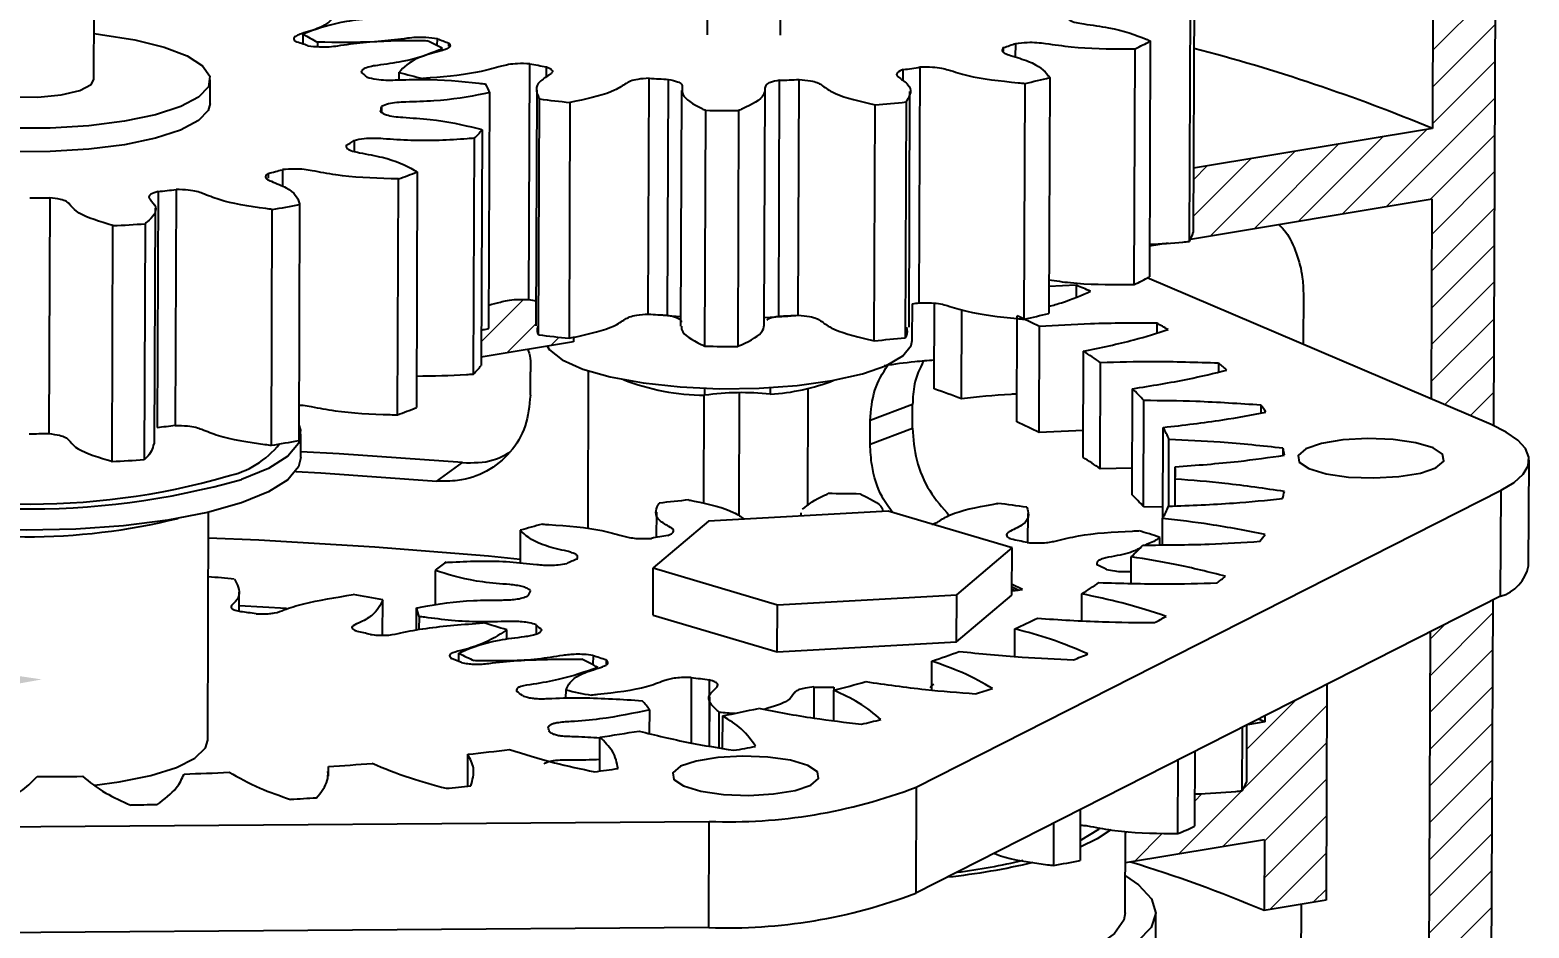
# Model space of a CAD drawing. Header units: millimetres. Extents: x -35 to 1189, y 0 to 841.
# Drawn here: x 549.4 to 733, y 442.5 to 552.6 of the extents above; entities that cross this region are included whole.
import ezdxf
from ezdxf import colors
from ezdxf.entities.mleader import LeaderData, LeaderLine
from ezdxf.math import Vec2, Vec3

# ---------------------------------------------------------------- set-up
doc = ezdxf.new("R2010")
doc.units = ezdxf.units.MM

# ---------------------------------------------------------------- blocks, each defined once
blk = doc.blocks.new('SW_HATCH_0')
at = {"color": 0, "linetype": 'Continuous', "lineweight": 18}
for p, q in [((138.77, 242.04), (146.4, 249.67)), ((138.75, 237.54), (146.38, 245.16)), ((138.74, 233.03), (146.36, 240.66)), ((133.05, 222.85), (146.35, 236.15)), ((122.28, 221.06), (132.67, 231.45)), ((127.66, 221.95), (138.05, 232.35)), ((138.43, 223.74), (146.33, 231.64)), ((111.51, 219.27), (121.9, 229.66)), ((116.89, 220.16), (127.28, 230.56)), ((109.42, 221.67), (116.51, 228.77)), ((109.44, 226.18), (111.13, 227.87)), ((138.68, 219.51), (146.31, 227.13)), ((138.67, 215), (146.29, 222.63)), ((138.65, 210.49), (146.28, 218.12)), ((138.63, 205.98), (146.26, 213.61)), ((22.21, 206.31), (27.4, 211.49)), ((25.35, 204.95), (28.91, 208.51)), ((138.61, 201.48), (146.24, 209.1)), ((30.73, 205.85), (31.76, 206.88)), ((140.22, 198.59), (146.23, 204.6)), ((143.37, 197.25), (146.21, 200.09)), ((138.48, 165.42), (146.1, 173.04)), ((138.49, 169.92), (140.19, 171.62)), ((138.46, 160.91), (146.09, 168.54)), ((138.44, 156.4), (146.07, 164.03)), ((115.48, 151.41), (125.8, 161.72)), ((115.95, 156.36), (121.94, 162.35)), ((138.42, 151.89), (146.05, 159.52)), ((112.99, 144.42), (125.78, 157.21)), ((138.41, 147.39), (146.04, 155.02)), ((118.13, 145.07), (125.76, 152.7)), ((107.6, 143.52), (115.37, 151.29)), ((109.6, 150.01), (110.48, 150.89)), ((138.39, 142.88), (146.02, 150.51)), ((118.12, 140.57), (125.74, 148.2)), ((101.13, 146.03), (101.39, 146.29)), ((102.22, 142.63), (105.67, 146.08)), ((138.37, 138.37), (146, 146)), ((118.75, 136.71), (125.73, 143.69)), ((138.35, 133.86), (145.98, 141.49)), ((124.13, 137.61), (125.71, 139.18)), ((138.34, 129.36), (145.97, 136.99))]:
    blk.add_line(p, q, dxfattribs=at)

msp = doc.modelspace()

# ---------------------------------------------------------------- linework, layer by layer
at = {"color": 7, "linetype": 'Continuous', "lineweight": 25}
for p, q in [((729.27, 670.35), (728.63, 504.06)), ((721.61, 654.64), (721.17, 540.48)), ((632.36, 563.51), (632.32, 551.95)), ((641.32, 551.91), (641.36, 563.47)), ((691.96, 556.62), (691.85, 527.72)), ((557.2, 546.49), (557.24, 555.16)), ((691.41, 526.64), (691.52, 555.55)), ((582.83, 550.82), (582.84, 552.05)), ((584.57, 551.07), (584.57, 550.51)), ((599.26, 550.63), (599.27, 551.47)), ((600.69, 550.58), (600.69, 550.94)), ((686.6, 551.21), (686.49, 522.31)), ((668.62, 549.91), (668.62, 550.39)), ((670.11, 549.22), (670.12, 550.9)), ((684.63, 521.35), (684.75, 550.26)), ((594.57, 546.43), (594.57, 547.36)), ((610.48, 519.51), (610.59, 548.41)), ((612.62, 546.79), (612.62, 548.05)), ((656.34, 546.32), (656.34, 547.7)), ((658.31, 519.12), (658.42, 548.02)), ((571.44, 543.54), (571.45, 546.43)), ((625.11, 517.73), (625.22, 546.63)), ((627.48, 517.59), (627.59, 546.49)), ((639.3, 516.61), (639.41, 545.52)), ((641.08, 517.48), (641.19, 546.38)), ((643.47, 517.58), (643.58, 546.48)), ((671.15, 517.1), (671.27, 546.01)), ((674.29, 546.71), (674.18, 517.81)), ((605.58, 515.97), (605.69, 544.87)), ((611.46, 545.19), (611.35, 516.29)), ((611.67, 515.19), (611.78, 544.09)), ((615.51, 543.67), (615.4, 514.77)), ((629.17, 545.13), (629.06, 516.23)), ((656.68, 543.73), (656.57, 514.83)), ((657.05, 516.12), (657.16, 545.02)), ((592.43, 543.16), (592.42, 542.45)), ((632.03, 513.8), (632.14, 542.7)), ((636.17, 542.67), (636.06, 513.77)), ((652.79, 514.47), (652.9, 543.37)), ((604.76, 540.33), (604.64, 511.43)), ((721.17, 540.48), (691.88, 535.61)), ((589.06, 538.98), (589.06, 537.67)), ((603.69, 510.38), (603.8, 539.28)), ((578.56, 534.98), (578.55, 534.39)), ((580.28, 535.43), (580.28, 533.42)), ((596.81, 535.16), (596.7, 506.26)), ((565.05, 532.74), (564.94, 503.84)), ((567.27, 532.99), (567.16, 504.09)), ((594.39, 505.38), (594.5, 534.29)), ((551.78, 531.98), (551.67, 503.08)), ((564.62, 501.82), (564.73, 530.72)), ((582.39, 531.14), (582.28, 502.24)), ((721.14, 531.81), (691.54, 526.89)), ((721.05, 507.3), (721.14, 531.81)), ((578.94, 501.65), (579.05, 530.55)), ((559.42, 499.68), (559.53, 528.58)), ((563.46, 528.8), (563.35, 499.9)), ((688.78, 526.43), (686.51, 526.05)), ((728.35, 504.18), (686.23, 522.16)), ((677.53, 521.26), (674.19, 521.11)), ((677.53, 521.26), (677.53, 519.84)), ((705.36, 520.3), (705.33, 514.01)), ((657.45, 514.51), (657.47, 518.98)), ((660.13, 508.56), (660.17, 519.06)), ((663.46, 507.35), (663.5, 518.26)), ((670.25, 504.52), (670.3, 517.52)), ((672.98, 503.2), (673.03, 516.21)), ((687.39, 516.62), (687.39, 515.42)), ((615.95, 514.33), (604.65, 512.45)), ((615.96, 514.89), (615.95, 514.33)), ((678.37, 500.17), (678.42, 513.17)), ((610.66, 507.78), (610.68, 510.67)), ((617.76, 510.77), (617.69, 491.39)), ((680.46, 498.77), (680.51, 511.77)), ((694.98, 511.7), (694.97, 510.64)), ((640.05, 508.7), (640.04, 507.91)), ((631.9, 507.78), (631.85, 494.49)), ((632.02, 507.77), (632.02, 508.63)), ((636.23, 493), (636.29, 508.1)), ((644.67, 508.61), (644.61, 494.21)), ((684.37, 495.58), (684.42, 508.58)), ((685.78, 494.12), (685.83, 507.13)), ((657.48, 506.63), (652.29, 504.67)), ((657.47, 503.74), (657.48, 506.63)), ((700.16, 506.56), (700.16, 505.6)), ((652.28, 501.78), (652.29, 504.67)), ((652.28, 501.78), (657.47, 503.74)), ((678.39, 503.48), (672.98, 503.2)), ((688.15, 492.76), (688.19, 503.84)), ((582.53, 500.15), (582.54, 503.04)), ((688.86, 494.18), (688.89, 502.35)), ((599.22, 497.27), (602.33, 499.52)), ((702.86, 501.29), (702.86, 500.4)), ((732.95, 486.85), (733, 499.86)), ((684.38, 498.83), (680.46, 498.77)), ((689.66, 497.57), (689.67, 499.01)), ((657.92, 459.75), (729.57, 496.15)), ((689.65, 494.22), (689.66, 497.51)), ((729.52, 483.14), (729.57, 496.15)), ((688.15, 494.08), (685.78, 494.12)), ((571.14, 465.51), (571.25, 493.45)), ((632.5, 492.34), (625.71, 486.61)), ((626.1, 493.47), (626.09, 490.35)), ((654.49, 493.56), (632.5, 492.34)), ((643.81, 493.38), (643.81, 492.97)), ((669.69, 489.06), (654.49, 493.56)), ((671.61, 489.72), (671.63, 493.29)), ((688.1, 489.46), (688.11, 492.69)), ((609.43, 491.23), (609.41, 487.24)), ((687.76, 489.45), (687.76, 490.36)), ((662.9, 483.32), (669.69, 489.06)), ((669.66, 483.28), (669.69, 489.06)), ((684.26, 484.74), (684.28, 487.98)), ((599.01, 486.31), (599, 482.04)), ((625.69, 480.83), (625.71, 486.61)), ((625.71, 486.61), (640.92, 482.1)), ((574.98, 481.31), (574.98, 483.63)), ((640.92, 482.1), (662.9, 483.32)), ((729.52, 483.14), (657.87, 446.75)), ((662.88, 477.54), (662.9, 483.32)), ((662.88, 477.54), (669.66, 483.28)), ((670.93, 483.97), (669.67, 484.6)), ((670.4, 483.89), (669.67, 484.26)), ((669.67, 484.02), (670.03, 483.84)), ((669.67, 483.79), (670.93, 483.97)), ((669.67, 483.79), (670.4, 483.89)), ((678.2, 480.15), (678.21, 483.44)), ((580.8, 481.63), (574.98, 481.96)), ((592.56, 478.36), (592.58, 482.71)), ((596.71, 479), (596.72, 481.71)), ((640.89, 476.32), (640.92, 482.1)), ((728.55, 482.65), (727.83, 293.18)), ((597.02, 480.66), (597.01, 479.05)), ((611.38, 479.66), (611.37, 478.51)), ((625.69, 480.83), (640.89, 476.32)), ((607.76, 477.91), (607.76, 479.02)), ((640.89, 476.32), (662.88, 477.54)), ((670.01, 475.76), (670.03, 479.15)), ((720.17, 277.47), (720.94, 478.78)), ((601.91, 475.15), (601.91, 476.18)), ((618.34, 475.89), (618.33, 474.74)), ((619.93, 475.39), (619.93, 474.85)), ((659.84, 471.65), (659.85, 475.19)), ((630.37, 473.19), (630.34, 465.17)), ((632.58, 472.9), (632.55, 464.79)), ((645.4, 472.03), (645.39, 468.21)), ((647.85, 472), (647.85, 471.62)), ((708.25, 472.33), (708.15, 445.89)), ((615.02, 470.66), (615.03, 471.67)), ((632.59, 470.77), (632.56, 464.79)), ((647.83, 467.9), (647.85, 471.62)), ((625.27, 466.32), (625.28, 469.21)), ((633.77, 464.58), (633.78, 468.95)), ((634.21, 464.51), (634.22, 468.49)), ((700.63, 468.47), (700.63, 467.74)), ((697.85, 459.31), (697.88, 467.07)), ((698.4, 467.33), (698.37, 460.35)), ((700.63, 467.74), (698.52, 467.39)), ((700.63, 467.74), (699.86, 468.07)), ((619.17, 461.72), (619.19, 465.86)), ((602.99, 459.86), (603, 463.77)), ((689.98, 454.06), (690.01, 463.07)), ((692.06, 464.12), (692.03, 454.95)), ((585.92, 461.1), (585.92, 462.26)), ((657.92, 459.75), (657.87, 446.75)), ((492.14, 454.5), (632.57, 455.54)), ((632.52, 442.53), (632.57, 455.54)), ((678.03, 456.99), (678, 450.74)), ((674.77, 450.15), (674.79, 455.34)), ((683.53, 444.34), (683.57, 454.36)), ((700.58, 453.29), (683.56, 450.46)), ((700.58, 453.29), (700.54, 444.62)), ((708.15, 445.89), (700.54, 444.62)), ((705.07, 445.37), (704.51, 300.65)), ((687.27, 440.16), (687.28, 444.33)), ((632.52, 442.53), (492.09, 441.5))]:
    msp.add_line(p, q, dxfattribs=at)
at = {"color": 7, "linetype": 'Continuous', "lineweight": 25, "flags": 128}
for points in [[(557.22, 552.1), (557.99, 552.01), (562.2, 551.35), (565.8, 550.46), (568.62, 549.38), (570.51, 548.17), (571.39, 546.89), (571.23, 545.59), (570.02, 544.33), (567.83, 543.17), (564.75, 542.17), (560.94, 541.37), (556.57, 540.82), (551.84, 540.53), (546.97, 540.52)], [(546.82, 544.39), (547.29, 544.36), (550.32, 544.33), (553.17, 544.6), (555.45, 545.13), (556.85, 545.85), (557.2, 546.49)], [(571.44, 543.54), (571.21, 542.7), (570.01, 541.44), (567.82, 540.28), (564.74, 539.28), (560.93, 538.48), (556.56, 537.93), (551.83, 537.64), (546.96, 537.63)], [(626.52, 517.64), (626.92, 517.6), (629.06, 517.42)], [(639.3, 517.3), (642.22, 517.47), (643.41, 517.58)], [(612.7, 513.79), (613, 513.36), (614.57, 512.12), (617.09, 510.99), (620.45, 510.04), (624.49, 509.29), (629.02, 508.8), (633.82, 508.58), (638.68, 508.64), (643.36, 508.97), (647.65, 509.57), (651.35, 510.41), (654.28, 511.44), (656.3, 512.62), (657.33, 513.89), (657.45, 514.51)], [(582.29, 504.14), (582.49, 503.5), (582.25, 501.88), (580.94, 500.3), (578.59, 498.82), (575.28, 497.47)], [(729.57, 496.15), (731.16, 497.1), (732.27, 498.11), (732.88, 499.14), (732.97, 500.19), (732.56, 501.24), (731.64, 502.27), (730.22, 503.25), (728.35, 504.18)], [(705.66, 501.2), (704.71, 500.4), (704.84, 499.57), (706.03, 498.79), (708.13, 498.16), (710.9, 497.76), (714, 497.64), (717.05, 497.81), (719.69, 498.25), (721.6, 498.9), (722.55, 499.7), (722.42, 500.54), (721.24, 501.32), (719.13, 501.94), (716.36, 502.34), (713.26, 502.46), (710.21, 502.3), (707.57, 501.86), (705.66, 501.2)], [(582.53, 500.15), (582.24, 498.99), (580.93, 497.41), (578.58, 495.93), (575.27, 494.58)], [(602.33, 499.52), (587.25, 500.6), (582.53, 500.86)], [(575.27, 494.58), (571.11, 493.42), (566.24, 492.47), (560.8, 491.78), (554.98, 491.36), (548.95, 491.23), (542.92, 491.39), (537.08, 491.83), (531.62, 492.55), (526.7, 493.51), (522.5, 494.69), (519.14, 496.05), (516.73, 497.55), (516.45, 497.79)], [(581.91, 498.44), (584.99, 498.27), (599.22, 497.27)], [(609.41, 487.66), (605.54, 488.04), (591.6, 489.17), (577.38, 490), (571.24, 490.26)], [(557.31, 460), (560.29, 460.39), (564.16, 461.17), (567.3, 462.16), (569.56, 463.3), (570.86, 464.55), (571.14, 465.51)], [(629.07, 462.3), (628.12, 461.5), (628.25, 460.67), (629.43, 459.89), (631.54, 459.26), (634.31, 458.86), (637.41, 458.74), (640.46, 458.91), (643.1, 459.34), (645.01, 460), (645.96, 460.8), (645.83, 461.63), (644.64, 462.41), (642.54, 463.04), (639.77, 463.44), (636.67, 463.56), (633.62, 463.39), (630.98, 462.95), (629.07, 462.3)], [(550.23, 461.05), (550.93, 461.05), (551.62, 461.05), (552.32, 461.06), (553.02, 461.06), (553.72, 461.06), (554.42, 461.07), (555.12, 461.07), (555.81, 461.08)], [(568.24, 461.35), (568.93, 461.37), (569.62, 461.4), (570.31, 461.42), (571, 461.45), (571.69, 461.48), (572.38, 461.51), (573.07, 461.54), (573.75, 461.57)], [(564.92, 457.59), (564.52, 457.58), (564.12, 457.57), (563.72, 457.56), (563.32, 457.55), (562.92, 457.54), (562.52, 457.53), (562.11, 457.52), (561.71, 457.52)], [(584.43, 458.41), (584.04, 458.39), (583.65, 458.36), (583.26, 458.34), (582.87, 458.32), (582.47, 458.29), (582.08, 458.27), (581.69, 458.25), (581.29, 458.23)], [(678.01, 453.19), (680.29, 454.59), (680.5, 454.77)], [(681.79, 454.52), (680.09, 453.4), (678.01, 452.39)], [(683.55, 448.86), (685.17, 447.77), (686.76, 446.06), (687.28, 444.3), (686.72, 442.55), (685.09, 440.85), (682.43, 439.25), (678.83, 437.8), (674.37, 436.52), (669.17, 435.46), (663.39, 434.65), (657.17, 434.11), (650.69, 433.85)], [(683.53, 444.34), (683.37, 443.44), (682.23, 441.79), (680.04, 440.22), (676.86, 438.78), (672.79, 437.51), (667.96, 436.46), (662.5, 435.65), (656.58, 435.11), (650.4, 434.85)]]:
    msp.add_lwpolyline(points, dxfattribs=at)
at = {"color": 7, "linetype": 'Continuous', "lineweight": 25}
for centre, radius, start, end in [((567.53, 505.39), 47.94, 70.6618, 72.5887), ((596.35, 573.92), 25.71, 238.2884, 242.7294), ((584.57, 521.71), 32.43, 61.7691, 65.573), ((613.99, 588.93), 40.24, 248.5461, 250.7115), ((672.22, 576.98), 29.52, 295.1168, 299.1672), ((655.03, 592.94), 44.66, 287.7252, 289.7452), ((634.38, 330.46), 227.25, 67.5453, 75.3269), ((583.6, 539), 10.51, 47.7549, 53.0543), ((618.39, 634.18), 90.03, 254.6576, 256.5832), ((629.11, 647.77), 101.08, 259.4386, 260.6104), ((640.93, 653.2), 106.63, 278.3121, 279.4428), ((600.48, 543), 5.53, 19.7493, 32.1243), ((635.34, 699.65), 153.35, 266.2148, 267.1022), ((635.86, 702.2), 155.91, 271.9581, 272.8359), ((650.76, 640.99), 97.17, 282.1798, 284.0098), ((632.91, 714.91), 172.12, 262.9468, 264.1968), ((637.94, 720.81), 178.07, 274.8211, 276.0431), ((589.13, 543.5), 3.31, 342.6727, 354.1248), ((635.88, 755.17), 212.5, 268.9926, 270.0787), ((597.46, 546.04), 9.26, 313.1583, 321.9341), ((579.57, 553.96), 17.73, 298.6476, 302.3874), ((563.09, 598.04), 64.93, 283.7794, 285.3534), ((578.3, 580.32), 48.8, 289.3842, 292.2809), ((551.91, 660.07), 128, 275.8906, 276.8917), ((549.52, 693.88), 161.91, 269.9437, 270.7996), ((558.59, 656.12), 127.22, 279.253, 280.7821), ((550.22, 726.58), 198.23, 272.6947, 273.8323), ((686.97, 529.09), 5.07, 331.141, 344.2549), ((672.1, 548.08), 29.52, 295.1168, 299.1672), ((632.99, 412), 117.99, 66.9, 67.8209), ((628.53, 616.29), 98.45, 259.4311, 259.9532), ((641.24, 621.64), 103.93, 278.9812, 279.4497), ((635.23, 670.74), 153.35, 266.2148, 267.1022), ((635.75, 673.3), 155.91, 271.9581, 272.8359), ((635.19, 441.12), 84.08, 63.2495, 65.3171), ((650.65, 612.09), 97.17, 282.1798, 284.0098), ((653.6, 454.97), 70.3, 59.9755, 61.276), ((632.8, 686.01), 172.12, 262.9468, 264.1968), ((637.83, 691.91), 178.07, 274.8211, 276.0431), ((635.77, 726.26), 212.5, 268.9926, 270.0787), ((652.93, 472.82), 47.73, 54.6987, 57.7149), ((597.35, 517.14), 9.26, 313.1583, 321.9341), ((671.39, 481.76), 38.12, 49.8069, 51.7628), ((632.33, 536.14), 28.37, 248.7237, 269.3777), ((638.58, 533.36), 25.49, 273.3015, 291.2982), ((636.55, 476.71), 31.39, 83.6113, 98.3026), ((615.76, 381.55), 134.54, 69.2354, 70.7467), ((667.18, 490.5), 24.98, 41.7289, 46.3732), ((578.19, 551.42), 48.8, 289.3842, 292.2809), ((684.43, 494.63), 19.74, 34.1391, 37.1716), ((551.8, 631.17), 128, 275.8906, 276.8917), ((635.14, 428.12), 84.08, 63.2495, 65.3171), ((676.4, 497.35), 13.46, 21.8098, 28.8238), ((549.41, 664.98), 161.91, 269.9437, 270.7996), ((571.13, 508.91), 11.31, 282.1759, 321.1744), ((558.48, 627.21), 127.22, 279.253, 280.7821), ((550.1, 697.68), 198.23, 272.6947, 273.8323), ((652.88, 459.82), 47.73, 54.6987, 57.7149), ((691.3, 498.15), 11.98, 10.9594, 15.1917), ((549.36, 588.42), 94.57, 252.09, 285.9112), ((549.31, 582.08), 87.64, 251.9644, 286.0368), ((679.55, 498.33), 10.14, 355.3607, 3.8335), ((691.26, 498.43), 12.02, 344.0266, 348.2476), ((644.51, 342.73), 152.9, 95.4182, 96.7834), ((647, 305.73), 189.99, 88.7744, 89.9556), ((650.97, 352.41), 143.12, 81.7651, 83.1918), ((667.13, 477.5), 24.98, 41.7289, 46.3732), ((676.32, 499.38), 13.56, 330.4505, 337.4321), ((549.03, 567.43), 76.99, 255.6805, 283.88), ((629.45, 424.41), 69.75, 104.3761, 106.68), ((641.1, 409.3), 82.43, 99.4857, 100.9144), ((668.34, 433.78), 59.82, 71.0513, 73.6038), ((684.32, 502.1), 19.91, 322.1485, 325.164), ((655.3, 417.34), 74.18, 77.3712, 78.9039), ((667.09, 506.41), 25.2, 313.001, 317.6178), ((608.06, 475.61), 14.02, 123.4709, 130.189), ((626.07, 463.55), 26.02, 111.8247, 114.9068), ((671.27, 467.93), 21, 61.6808, 65.2368), ((728.12, 487.87), 4.93, 286.4547, 348.1059), ((549.84, 232.81), 253.62, 84.4439, 85.1649), ((652.91, 524.37), 48.12, 301.7239, 304.7236), ((671.31, 515.23), 38.45, 307.6429, 309.5875), ((559.38, 304.37), 181.41, 79.4571, 80.6135), ((613.78, 481.89), 3.65, 147.7636, 159.1836), ((552.6, 299.93), 182.72, 82.3045, 82.9116), ((600.79, 482.31), 4.12, 188.3681, 203.5801), ((577.54, 382.94), 100.73, 72.5387, 74.2505), ((617, 485.11), 7.83, 224.1148, 230.9814), ((635.38, 556.4), 84.66, 294.159, 296.2171), ((653.68, 542.35), 70.84, 298.1811, 299.475), ((564.3, 365.8), 115.8, 76.6284, 77.4512), ((615.6, 501.24), 28.55, 241.3689, 245.5487), ((632.48, 517.55), 43.99, 251.2417, 253.4134), ((616.36, 603.31), 135.3, 288.7514, 290.2571), ((633.37, 585.7), 118.73, 291.6659, 292.5829), ((581.56, 423.8), 55.24, 68.0535, 69.4012), ((599.26, 439.22), 40.31, 60.8119, 63.9643), ((645.26, 577.39), 105.25, 261.8715, 263.0854), ((648.18, 611.71), 139.72, 268.8625, 269.8675), ((597.76, 663.34), 198.16, 284.6426, 285.8101), ((598.42, 456.66), 18.21, 51.7773, 54.6022), ((637.31, 570.04), 100.87, 257.2368, 259.0383), ((616.1, 462.7), 11.25, 35.3379, 42.7196), ((612.5, 644.74), 181.37, 286.8837, 287.5751), ((647.55, 642.28), 173.88, 265.459, 266.1091), ((581.26, 732.34), 269.12, 281.3499, 282.3019), ((607.86, 465.23), 5.3, 14.1363, 20.5717), ((568.08, 804.33), 342.3, 278.5869, 279.3978), ((593.05, 716.18), 255.43, 283.1643, 283.7146), ((576.66, 794.39), 335.35, 280.1229, 280.5818), ((558.82, 872.25), 410.86, 276.1727, 276.8907), ((553.4, 929.01), 467.88, 273.9855, 274.6439), ((564.32, 872.09), 414.02, 277.5252, 277.924), ((556.33, 941.37), 483.77, 275.2195, 275.5789), ((634.92, 519.79), 64.29, 267.9084, 290.9605), ((693.7, 462.04), 4.97, 326.7648, 340.1824), ((676.98, 486.97), 35.38, 291.5544, 295.1771), ((652.75, 532.55), 84.3, 276.1609, 283.3778), ((653.77, 522.86), 74.11, 277.1051, 283.4669), ((656.54, 560.75), 112.08, 279.3604, 281.0397), ((633.57, 285.71), 172.45, 67.1482, 72.9373), ((634.87, 506.79), 64.29, 267.9084, 290.9605)]:
    msp.add_arc(centre, radius, start, end, dxfattribs=at)
for points, knots in [([(593.41, 554.79), (593.31, 554.65), (593.12, 554.41), (592.27, 554.14), (590.55, 553.9), (586.97, 553.5), (584.49, 552.69), (583.01, 552.12), (582.84, 552.05)], [0, 0, 0, 0, 0.099323, 0.177981, 0.252857, 0.481926, 0.940431, 1, 1, 1, 1]), ([(586.7, 554.27), (586.25, 553.76), (585.52, 552.93), (583.11, 552.26), (581.93, 551.85), (581.56, 551.51), (581.76, 551.27), (581.87, 551.13)], [0, 0, 0, 0, 0.440789, 0.706593, 0.793476, 0.884749, 1, 1, 1, 1]), ([(676.38, 554.11), (676.47, 553.98), (676.62, 553.74), (677.45, 553.45), (679.13, 553.19), (682.65, 552.73), (685.03, 551.87), (686.44, 551.28), (686.6, 551.21)], [0, 0, 0, 0, 0.099323, 0.177981, 0.252857, 0.481926, 0.940431, 1, 1, 1, 1]), ([(583.4, 550.62), (583.87, 550.57), (584.7, 550.46), (586.03, 550.48), (587.77, 550.71), (591.12, 551.23), (595.06, 551.27), (597.68, 551.25), (597.98, 551.24)], [0, 0, 0, 0, 0.099323, 0.177981, 0.252857, 0.481926, 0.940431, 1, 1, 1, 1]), ([(599.27, 551.47), (598.81, 551.54), (598, 551.65), (596.67, 551.65), (594.88, 551.45), (591.44, 550.98), (587.48, 551), (584.87, 551.06), (584.57, 551.07)], [0, 0, 0, 0, 0.0993231, 0.1779815, 0.2528574, 0.4819263, 0.9404309, 1, 1, 1, 1]), ([(600.69, 550.94), (600.78, 550.81), (600.93, 550.57), (600.49, 550.23), (599.22, 549.84), (596.45, 549.12), (595.24, 548.12), (594.64, 547.43), (594.57, 547.36)], [0, 0, 0, 0, 0.099323, 0.177981, 0.252857, 0.481926, 0.940431, 1, 1, 1, 1]), ([(670.12, 550.9), (670.58, 550.96), (671.4, 551.06), (672.73, 551.03), (674.5, 550.81), (677.88, 550.28), (681.83, 550.23), (684.44, 550.25), (684.75, 550.26)], [0, 0, 0, 0, 0.099323, 0.177981, 0.252857, 0.481926, 0.940431, 1, 1, 1, 1]), ([(599.91, 550.29), (599.76, 550.22), (598.4, 549.62), (596.08, 548.77), (592.6, 548.32), (590.93, 548.06), (590.13, 547.78), (589.99, 547.53), (589.92, 547.4)], [0, 0, 0, 0, 0.059569, 0.518074, 0.747143, 0.822019, 0.900677, 1, 1, 1, 1]), ([(668.62, 550.39), (668.52, 550.26), (668.34, 550.02), (668.73, 549.68), (669.95, 549.27), (672.64, 548.5), (673.72, 547.48), (674.23, 546.79), (674.29, 546.71)], [0, 0, 0, 0, 0.099323, 0.177981, 0.252857, 0.481926, 0.940431, 1, 1, 1, 1]), ([(610.59, 548.41), (610.08, 548.42), (609.17, 548.45), (607.94, 548.32), (606.55, 547.96), (603.99, 547.19), (600.3, 546.82), (597.79, 546.63), (597.5, 546.6)], [0, 0, 0, 0, 0.0993231, 0.1779815, 0.2528574, 0.4819263, 0.9404309, 1, 1, 1, 1]), ([(612.62, 548.05), (612.88, 547.93), (613.35, 547.72), (613.4, 547.36), (612.75, 546.87), (611.14, 545.93), (611.38, 544.87), (611.74, 544.17), (611.78, 544.09)], [0, 0, 0, 0, 0.099323, 0.177981, 0.252857, 0.481926, 0.940431, 1, 1, 1, 1]), ([(656.34, 547.7), (656.07, 547.58), (655.57, 547.38), (655.48, 547.02), (656.07, 546.52), (657.55, 545.55), (657.18, 544.5), (656.74, 543.81), (656.68, 543.73)], [0, 0, 0, 0, 0.099323, 0.177981, 0.252857, 0.481926, 0.940431, 1, 1, 1, 1]), ([(658.42, 548.02), (658.93, 548.03), (659.84, 548.04), (661.05, 547.89), (662.4, 547.51), (664.86, 546.69), (668.5, 546.27), (670.98, 546.03), (671.27, 546.01)], [0, 0, 0, 0, 0.099323, 0.177981, 0.252857, 0.481926, 0.940431, 1, 1, 1, 1]), ([(590.66, 546.78), (591.02, 546.68), (591.66, 546.5), (592.94, 546.4), (594.88, 546.43), (598.71, 546.6), (602.47, 546.25), (604.89, 545.97), (605.17, 545.94)], [0, 0, 0, 0, 0.099323, 0.177981, 0.252857, 0.481926, 0.940431, 1, 1, 1, 1]), ([(625.22, 546.63), (624.73, 546.6), (623.85, 546.54), (622.88, 546.29), (622.07, 545.82), (620.74, 544.85), (617.82, 544.14), (615.75, 543.72), (615.51, 543.67)], [0, 0, 0, 0, 0.099323, 0.177981, 0.252857, 0.481926, 0.940431, 1, 1, 1, 1]), ([(627.59, 546.49), (627.99, 546.41), (628.71, 546.25), (629.24, 545.92), (629.29, 545.4), (629.07, 544.36), (630.72, 543.39), (631.99, 542.77), (632.14, 542.7)], [0, 0, 0, 0, 0.099323, 0.177981, 0.252857, 0.481926, 0.940431, 1, 1, 1, 1]), ([(641.19, 546.38), (640.78, 546.3), (640.04, 546.16), (639.47, 545.84), (639.36, 545.32), (639.44, 544.28), (637.67, 543.33), (636.32, 542.74), (636.17, 542.67)], [0, 0, 0, 0, 0.099323, 0.177981, 0.252857, 0.481926, 0.940431, 1, 1, 1, 1]), ([(643.58, 546.48), (644.06, 546.44), (644.94, 546.37), (645.87, 546.11), (646.62, 545.62), (647.82, 544.63), (650.66, 543.88), (652.67, 543.42), (652.9, 543.37)], [0, 0, 0, 0, 0.099323, 0.177981, 0.252857, 0.481926, 0.940431, 1, 1, 1, 1]), ([(605.69, 544.87), (605.45, 544.82), (603.37, 544.4), (600.06, 543.84), (596.18, 543.75), (594.26, 543.67), (593.13, 543.49), (592.68, 543.28), (592.43, 543.16)], [0, 0, 0, 0, 0.0595691, 0.5180737, 0.7471426, 0.8220185, 0.9006769, 1, 1, 1, 1]), ([(592.29, 542.51), (592.5, 542.39), (592.86, 542.16), (593.91, 541.94), (595.78, 541.78), (599.59, 541.56), (602.65, 540.88), (604.54, 540.39), (604.76, 540.33)], [0, 0, 0, 0, 0.099323, 0.177981, 0.252857, 0.481926, 0.940431, 1, 1, 1, 1]), ([(588.07, 538.39), (588.09, 538.26), (588.12, 538.01), (588.8, 537.7), (590.35, 537.38), (593.62, 536.81), (595.57, 535.88), (596.68, 535.24), (596.81, 535.16)], [0, 0, 0, 0, 0.099323, 0.177981, 0.252857, 0.481926, 0.940431, 1, 1, 1, 1]), ([(603.8, 539.28), (603.51, 539.26), (601, 539.07), (597.13, 538.87), (593.39, 539.17), (591.48, 539.28), (590.17, 539.22), (589.46, 539.07), (589.06, 538.98)], [0, 0, 0, 0, 0.059569, 0.518074, 0.747143, 0.822019, 0.900677, 1, 1, 1, 1]), ([(578.56, 534.98), (578.39, 534.85), (578.09, 534.62), (578.32, 534.27), (579.33, 533.82), (581.62, 532.97), (582.2, 531.92), (582.37, 531.22), (582.39, 531.14)], [0, 0, 0, 0, 0.099323, 0.177981, 0.252857, 0.481926, 0.940431, 1, 1, 1, 1]), ([(594.5, 534.29), (594.2, 534.29), (591.59, 534.36), (587.69, 534.55), (584.59, 535.19), (582.95, 535.47), (581.64, 535.54), (580.77, 535.47), (580.28, 535.43)], [0, 0, 0, 0, 0.059569, 0.518074, 0.747143, 0.822019, 0.900677, 1, 1, 1, 1]), ([(565.05, 532.74), (564.72, 532.64), (564.13, 532.45), (563.86, 532.1), (564.21, 531.59), (565.21, 530.58), (564.33, 529.55), (563.55, 528.88), (563.46, 528.8)], [0, 0, 0, 0, 0.099323, 0.177981, 0.252857, 0.481926, 0.940431, 1, 1, 1, 1]), ([(579.05, 530.55), (578.78, 530.59), (576.43, 530.9), (573.02, 531.45), (570.98, 532.35), (569.82, 532.77), (568.69, 532.96), (567.78, 532.98), (567.27, 532.99)], [0, 0, 0, 0, 0.0595691, 0.5180737, 0.7471426, 0.8220185, 0.9006769, 1, 1, 1, 1]), ([(559.53, 528.58), (559.33, 528.64), (557.55, 529.16), (555.1, 530), (554.39, 531.03), (553.88, 531.53), (553.08, 531.82), (552.24, 531.93), (551.78, 531.98)], [0, 0, 0, 0, 0.059569, 0.518074, 0.747143, 0.822019, 0.900677, 1, 1, 1, 1]), ([(702.38, 528.69), (702.66, 528.4), (703.54, 527.49), (704.57, 525.22), (705.27, 522.59), (705.33, 520.95), (705.36, 520.3)], [0, 0, 0, 0, 0.150207, 0.46964, 0.7891454, 1, 1, 1, 1]), ([(686.51, 526.28), (687.9, 526.35), (689.58, 526.43), (691.14, 526.61), (691.41, 526.64)], [0, 0, 0, 0, 0.8232796, 1, 1, 1, 1]), ([(674.19, 521.93), (675.05, 521.8), (677.97, 521.38), (681.72, 521.33), (684.33, 521.35), (684.63, 521.35)], [0, 0, 0, 0, 0.269366, 0.91599, 1, 1, 1, 1]), ([(674.18, 518.67), (674.71, 518.82), (676.68, 519.38), (678.18, 520.04), (679.28, 520.53)], [0, 0, 0, 0, 0.265449, 1, 1, 1, 1]), ([(605.59, 518.84), (606.06, 518.96), (606.8, 519.15), (607.83, 519.42), (609.06, 519.55), (609.97, 519.52), (610.48, 519.51)], [0, 0, 0, 0, 0.340941, 0.536101, 0.74112, 1, 1, 1, 1]), ([(658.31, 519.12), (658.82, 519.13), (659.73, 519.14), (660.94, 518.99), (662.29, 518.61), (664.75, 517.79), (668.39, 517.36), (670.87, 517.13), (671.15, 517.1)], [0, 0, 0, 0, 0.099323, 0.177981, 0.252857, 0.481926, 0.940431, 1, 1, 1, 1]), ([(611.62, 516.29), (611.53, 516), (611.41, 515.64), (611.62, 515.27), (611.67, 515.19)], [0, 0, 0, 0, 0.779646, 1, 1, 1, 1]), ([(615.4, 514.77), (615.64, 514.82), (617.71, 515.24), (620.63, 515.95), (621.96, 516.92), (622.77, 517.39), (623.73, 517.63), (624.62, 517.69), (625.11, 517.73)], [0, 0, 0, 0, 0.059569, 0.518074, 0.747143, 0.822019, 0.900677, 1, 1, 1, 1]), ([(627.48, 517.59), (627.88, 517.5), (628.6, 517.35), (629.12, 517.03), (629.13, 516.84), (629.14, 516.75)], [0, 0, 0, 0, 0.408862, 0.732659, 1, 1, 1, 1]), ([(629.19, 516.23), (629.18, 516.08), (629.15, 515.3), (630.61, 514.49), (631.88, 513.87), (632.03, 513.8)], [0, 0, 0, 0, 0.175452, 0.905192, 1, 1, 1, 1]), ([(636.06, 513.77), (636.21, 513.84), (637.56, 514.43), (639.28, 515.37), (639.29, 516.31), (639.3, 516.61)], [0, 0, 0, 0, 0.080067, 0.696344, 1, 1, 1, 1]), ([(639.63, 517.04), (639.73, 517.1), (640.01, 517.29), (640.65, 517.4), (641.08, 517.48)], [0, 0, 0, 0, 0.326695, 1, 1, 1, 1]), ([(643.47, 517.58), (643.95, 517.54), (644.83, 517.46), (645.76, 517.21), (646.51, 516.72), (647.71, 515.73), (650.55, 514.98), (652.56, 514.52), (652.79, 514.47)], [0, 0, 0, 0, 0.099323, 0.177981, 0.252857, 0.481926, 0.940431, 1, 1, 1, 1]), ([(656.57, 514.83), (656.63, 514.91), (656.92, 515.33), (656.84, 515.77), (656.77, 516.12)], [0, 0, 0, 0, 0.187179, 1, 1, 1, 1]), ([(687.39, 516.62), (684.67, 516.62), (679.82, 516.62), (675.11, 516.33), (673.03, 516.21)], [0, 0, 0, 0, 0.560078, 1, 1, 1, 1]), ([(604.66, 515.8), (604.73, 515.8), (605.06, 515.85), (605.35, 515.92), (605.58, 515.97)], [0, 0, 0, 0, 0.197612, 1, 1, 1, 1]), ([(678.42, 513.17), (680.55, 513.62), (684.35, 514.41), (687.43, 515.41), (688.78, 515.84)], [0, 0, 0, 0, 0.559727, 1, 1, 1, 1]), ([(610.35, 513.4), (610.37, 513.35), (610.71, 512.48), (610.69, 511.55), (610.68, 510.67)], [0, 0, 0, 0, 0.055831, 1, 1, 1, 1]), ([(652.29, 504.67), (652.4, 505.97), (652.6, 508.54), (653.83, 510.48), (654.45, 511.45)], [0, 0, 0, 0, 0.502142, 1, 1, 1, 1]), ([(660.14, 512.08), (659.34, 512.02), (657.2, 511.85), (655.25, 511.57), (654.02, 511.4)], [0, 0, 0, 0, 0.372052, 1, 1, 1, 1]), ([(658.8, 511.96), (658.37, 511.06), (657.61, 509.44), (657.52, 507.48), (657.48, 506.63)], [0, 0, 0, 0, 0.561279, 1, 1, 1, 1]), ([(694.98, 511.7), (692.28, 511.79), (687.45, 511.95), (682.63, 511.83), (680.51, 511.77)], [0, 0, 0, 0, 0.560078, 1, 1, 1, 1]), ([(684.42, 508.58), (686.74, 508.95), (690.9, 509.61), (694.43, 510.49), (695.99, 510.87)], [0, 0, 0, 0, 0.559727, 1, 1, 1, 1]), ([(596.71, 510.13), (598.78, 510.16), (601.14, 510.19), (603.4, 510.36), (603.69, 510.38)], [0, 0, 0, 0, 0.871885, 1, 1, 1, 1]), ([(610.66, 507.78), (610.53, 506.49), (610.28, 503.92), (608.32, 500.65), (605.43, 498.31), (602.21, 497.21), (600.07, 497.25), (599.22, 497.27)], [0, 0, 0, 0, 0.2145901, 0.4291813, 0.6437297, 0.8581119, 1, 1, 1, 1]), ([(670.26, 507.92), (670.01, 507.91), (667.66, 507.8), (665.44, 507.56), (663.46, 507.35)], [0, 0, 0, 0, 0.108665, 1, 1, 1, 1]), ([(700.16, 506.56), (697.52, 506.74), (692.81, 507.06), (687.96, 507.11), (685.83, 507.13)], [0, 0, 0, 0, 0.560078, 1, 1, 1, 1]), ([(582.3, 506.58), (582.48, 506.57), (583.03, 506.55), (584.47, 506.27), (587.59, 505.66), (591.48, 505.46), (594.09, 505.39), (594.39, 505.38)], [0, 0, 0, 0, 0.040517, 0.127915, 0.39529, 0.930469, 1, 1, 1, 1]), ([(688.19, 503.84), (690.67, 504.12), (695.11, 504.63), (699.04, 505.38), (700.77, 505.71)], [0, 0, 0, 0, 0.559727, 1, 1, 1, 1]), ([(567.16, 504.09), (567.67, 504.08), (568.58, 504.06), (569.71, 503.87), (570.87, 503.44), (572.91, 502.55), (576.32, 502), (578.67, 501.68), (578.94, 501.65)], [0, 0, 0, 0, 0.099323, 0.177981, 0.252857, 0.481926, 0.940431, 1, 1, 1, 1]), ([(657.47, 503.74), (657.57, 502.42), (657.78, 499.79), (659.42, 495.95), (661.13, 494.01), (661.98, 493.04)], [0, 0, 0, 0, 0.333875, 0.667752, 1, 1, 1, 1]), ([(551.67, 503.08), (552.13, 503.02), (552.97, 502.92), (553.77, 502.63), (554.28, 502.13), (554.99, 501.1), (557.44, 500.26), (559.22, 499.74), (559.42, 499.68)], [0, 0, 0, 0, 0.099323, 0.177981, 0.252857, 0.481926, 0.940431, 1, 1, 1, 1]), ([(564.53, 501.82), (564.37, 501.25), (564.19, 500.6), (563.45, 499.98), (563.35, 499.9)], [0, 0, 0, 0, 0.87603, 1, 1, 1, 1]), ([(655.01, 493.41), (654.57, 494.04), (653.36, 495.74), (652.45, 498.75), (652.33, 500.92), (652.28, 501.78)], [0, 0, 0, 0, 0.2603323, 0.7051919, 1, 1, 1, 1]), ([(702.86, 501.29), (700.33, 501.56), (695.8, 502.04), (691, 502.26), (688.89, 502.35)], [0, 0, 0, 0, 0.560078, 1, 1, 1, 1]), ([(602.33, 499.52), (603.64, 499.5), (605.74, 499.47), (607.49, 500.43), (608.15, 500.8)], [0, 0, 0, 0, 0.622877, 1, 1, 1, 1]), ([(689.67, 499.01), (692.27, 499.2), (696.93, 499.56), (701.19, 500.16), (703.06, 500.43)], [0, 0, 0, 0, 0.559727, 1, 1, 1, 1]), ([(703.03, 495.98), (700.64, 496.34), (696.37, 496.97), (691.71, 497.35), (689.66, 497.51)], [0, 0, 0, 0, 0.560078, 1, 1, 1, 1]), ([(627.52, 490.6), (627.72, 490.69), (628.08, 490.86), (628.26, 491.13), (628.14, 491.37), (627.48, 491.81), (625.73, 492.73), (626.02, 493.8), (626.41, 494.48), (626.45, 494.56)], [0, 0, 0, 0, 0.0785674, 0.1421366, 0.1994674, 0.2560322, 0.4861201, 0.9461069, 1, 1, 1, 1]), ([(630.08, 494.94), (630.3, 494.9), (632.39, 494.48), (635.33, 493.76), (636.49, 492.87), (636.87, 492.58)], [0, 0, 0, 0, 0.072969, 0.695773, 1, 1, 1, 1]), ([(644, 493.82), (644.74, 494.41), (645.58, 495.08), (647, 495.66), (647.15, 495.72)], [0, 0, 0, 0, 0.895125, 1, 1, 1, 1]), ([(651.07, 495.68), (651.2, 495.62), (652.48, 495), (653.92, 494.27), (653.81, 493.59), (653.8, 493.52)], [0, 0, 0, 0, 0.096356, 0.918773, 1, 1, 1, 1]), ([(659.84, 491.97), (659.98, 492.01), (660.31, 492.11), (661, 492.51), (662.4, 493.46), (665.53, 494.11), (667.71, 494.49), (667.94, 494.52)], [0, 0, 0, 0, 0.046773, 0.114127, 0.388102, 0.935827, 1, 1, 1, 1]), ([(671.47, 494.06), (671.5, 493.98), (671.75, 493.29), (671.81, 492.22), (669.87, 491.34), (669.12, 490.92), (668.95, 490.68), (669.07, 490.4), (669.4, 490.23), (669.58, 490.13)], [0, 0, 0, 0, 0.053893, 0.51388, 0.743968, 0.800533, 0.857863, 0.921433, 1, 1, 1, 1]), ([(688.84, 494.18), (691.52, 494.28), (696.31, 494.47), (700.83, 494.92), (702.82, 495.12)], [0, 0, 0, 0, 0.559727, 1, 1, 1, 1]), ([(700.67, 490.72), (698.46, 491.15), (694.52, 491.93), (690.07, 492.46), (688.11, 492.69)], [0, 0, 0, 0, 0.560078, 1, 1, 1, 1]), ([(616.4, 487.71), (616.44, 487.81), (616.52, 488.01), (616.27, 488.28), (615.79, 488.49), (614.53, 488.82), (611.54, 489.47), (610.18, 490.48), (609.5, 491.16), (609.43, 491.23)], [0, 0, 0, 0, 0.078567, 0.142137, 0.199467, 0.256032, 0.48612, 0.946107, 1, 1, 1, 1]), ([(612.13, 491.98), (612.4, 491.96), (614.94, 491.8), (618.75, 491.48), (621.3, 490.7), (622.57, 490.37), (623.37, 490.25), (624.38, 490.19), (625.1, 490.22), (625.5, 490.23)], [0, 0, 0, 0, 0.053893, 0.51388, 0.743968, 0.800533, 0.857863, 0.921433, 1, 1, 1, 1]), ([(671.52, 489.72), (671.91, 489.7), (672.62, 489.66), (673.65, 489.69), (674.47, 489.8), (675.81, 490.09), (678.51, 490.81), (682.38, 491.06), (684.95, 491.16), (685.22, 491.17)], [0, 0, 0, 0, 0.0785674, 0.1421366, 0.1994674, 0.2560322, 0.4861201, 0.9461069, 1, 1, 1, 1]), ([(687.76, 490.36), (687.68, 490.29), (687.28, 489.96), (686.58, 489.66), (686.02, 489.42)], [0, 0, 0, 0, 0.208632, 1, 1, 1, 1]), ([(685.41, 489.13), (685.06, 488.91), (684.23, 488.4), (682.16, 488.07), (680.84, 487.77), (680.32, 487.57), (680.01, 487.3), (680.05, 487.11), (680.07, 487)], [0, 0, 0, 0, 0.261723, 0.611161, 0.697066, 0.784135, 0.880679, 1, 1, 1, 1]), ([(685.7, 489.42), (688.42, 489.43), (693.27, 489.45), (697.97, 489.75), (700.05, 489.88)], [0, 0, 0, 0, 0.559727, 1, 1, 1, 1]), ([(600.33, 487.3), (600.6, 487.31), (603.15, 487.44), (607.11, 487.56), (610.6, 487.12), (612.25, 486.96), (613.16, 486.93), (614.17, 486.99), (614.78, 487.1), (615.12, 487.15)], [0, 0, 0, 0, 0.053893, 0.51388, 0.743968, 0.800533, 0.857863, 0.921433, 1, 1, 1, 1]), ([(695.81, 485.59), (693.82, 486.1), (690.28, 487), (686.11, 487.68), (684.28, 487.98)], [0, 0, 0, 0, 0.560078, 1, 1, 1, 1]), ([(574.4, 485.24), (574.75, 484.57), (575.27, 483.57), (574.56, 482.43), (573.86, 481.89), (574.12, 481.61), (574.51, 481.42), (574.92, 481.32), (575.15, 481.26)], [0, 0, 0, 0, 0.486345, 0.730929, 0.849417, 0.890865, 0.939162, 1, 1, 1, 1]), ([(610.69, 483.84), (610.57, 483.94), (610.34, 484.13), (609.71, 484.35), (608.95, 484.49), (607.31, 484.65), (603.6, 484.93), (600.83, 485.71), (599.19, 486.26), (599.01, 486.31)], [0, 0, 0, 0, 0.0785674, 0.1421366, 0.1994674, 0.2560322, 0.4861201, 0.9461069, 1, 1, 1, 1]), ([(680.32, 484.82), (683.02, 484.74), (687.85, 484.59), (692.67, 484.72), (694.79, 484.78)], [0, 0, 0, 0, 0.559727, 1, 1, 1, 1]), ([(681.23, 486.42), (681.56, 486.35), (682.14, 486.24), (683.14, 486.16), (683.84, 486.16), (684.19, 486.18), (684.27, 486.19)], [0, 0, 0, 0, 0.366278, 0.662634, 0.929907, 1, 1, 1, 1]), ([(577.07, 481.01), (577.38, 481), (577.93, 480.98), (578.7, 481.01), (579.68, 481.13), (580.79, 481.62), (583.62, 482.49), (586.83, 483), (588.97, 483.35)], [0, 0, 0, 0, 0.060838, 0.109135, 0.150583, 0.269071, 0.513655, 1, 1, 1, 1]), ([(596.72, 481.71), (596.94, 481.75), (599.06, 482.15), (602.48, 482.69), (606.32, 482.66), (608.06, 482.7), (608.92, 482.77), (609.75, 482.94), (610.15, 483.1), (610.37, 483.19)], [0, 0, 0, 0, 0.053893, 0.51388, 0.743968, 0.800533, 0.857863, 0.921433, 1, 1, 1, 1]), ([(688.54, 480.68), (686.81, 481.25), (683.72, 482.27), (679.9, 483.08), (678.21, 483.44)], [0, 0, 0, 0, 0.560078, 1, 1, 1, 1]), ([(592.58, 482.71), (592.27, 482.05), (591.81, 481.05), (590.02, 480), (588.82, 479.53), (588.79, 479.24), (589, 479.04), (589.3, 478.91), (589.46, 478.84)], [0, 0, 0, 0, 0.486345, 0.730929, 0.849417, 0.890865, 0.939162, 1, 1, 1, 1]), ([(591.08, 478.46), (591.37, 478.43), (591.89, 478.37), (592.66, 478.35), (593.73, 478.4), (595.28, 478.79), (598.86, 479.42), (602.47, 479.7), (604.88, 479.88)], [0, 0, 0, 0, 0.060838, 0.109135, 0.150583, 0.269071, 0.513655, 1, 1, 1, 1]), ([(611.38, 479.66), (611.11, 479.74), (610.62, 479.89), (609.71, 480.02), (608.81, 480.07), (607.07, 480.04), (603.28, 479.89), (599.58, 480.31), (597.26, 480.63), (597.02, 480.66)], [0, 0, 0, 0, 0.078567, 0.142137, 0.199467, 0.256032, 0.48612, 0.946107, 1, 1, 1, 1]), ([(672.78, 480.45), (675.43, 480.27), (680.15, 479.97), (685, 479.93), (687.13, 479.91)], [0, 0, 0, 0, 0.559727, 1, 1, 1, 1]), ([(607.76, 479.02), (606.82, 478.4), (605.41, 477.47), (602.66, 476.59), (601.04, 476.22), (600.74, 475.94), (600.75, 475.73), (600.91, 475.59), (601, 475.51)], [0, 0, 0, 0, 0.486345, 0.730929, 0.849417, 0.890865, 0.939162, 1, 1, 1, 1]), ([(601.91, 476.18), (602.05, 476.24), (603.37, 476.84), (605.67, 477.71), (609.18, 478.1), (610.72, 478.32), (611.38, 478.49), (611.89, 478.73), (612, 478.92), (612.07, 479.03)], [0, 0, 0, 0, 0.0538931, 0.5138799, 0.7439678, 0.8005326, 0.8578634, 0.9214326, 1, 1, 1, 1]), ([(678.97, 476.07), (677.52, 476.69), (674.93, 477.8), (671.53, 478.74), (670.03, 479.15)], [0, 0, 0, 0, 0.560078, 1, 1, 1, 1]), ([(618.34, 475.89), (617.97, 475.94), (617.31, 476.02), (616.28, 476.04), (615.39, 475.99), (613.85, 475.77), (610.64, 475.22), (606.65, 475.2), (604.05, 475.24), (603.78, 475.25)], [0, 0, 0, 0, 0.078567, 0.142137, 0.199467, 0.256032, 0.48612, 0.946107, 1, 1, 1, 1]), ([(663.2, 476.38), (665.75, 476.12), (670.3, 475.65), (675.1, 475.45), (677.21, 475.36)], [0, 0, 0, 0, 0.559727, 1, 1, 1, 1]), ([(602.21, 475.03), (602.46, 474.98), (602.9, 474.89), (603.63, 474.81), (604.71, 474.79), (606.59, 475.06), (610.68, 475.42), (614.44, 475.44), (616.95, 475.45)], [0, 0, 0, 0, 0.060838, 0.109135, 0.150583, 0.269071, 0.513655, 1, 1, 1, 1]), ([(618.92, 474.42), (617.41, 473.89), (615.14, 473.09), (611.62, 472.43), (609.69, 472.18), (609.13, 471.94), (608.94, 471.73), (608.95, 471.59), (608.96, 471.5)], [0, 0, 0, 0, 0.486345, 0.730929, 0.849417, 0.890865, 0.939162, 1, 1, 1, 1]), ([(615.03, 471.67), (615.06, 471.74), (615.35, 472.43), (616.12, 473.48), (618.71, 474.23), (619.77, 474.6), (620.12, 474.82), (620.22, 475.1), (620.03, 475.28), (619.93, 475.39)], [0, 0, 0, 0, 0.053893, 0.51388, 0.743968, 0.800533, 0.857863, 0.921433, 1, 1, 1, 1]), ([(667.26, 471.83), (666.12, 472.5), (664.08, 473.69), (661.14, 474.73), (659.85, 475.19)], [0, 0, 0, 0, 0.5600776, 1, 1, 1, 1]), ([(630.37, 473.19), (629.97, 473.2), (629.25, 473.2), (628.28, 473.11), (627.55, 472.96), (626.48, 472.59), (624.4, 471.74), (620.81, 471.28), (618.38, 471.04), (618.13, 471.01)], [0, 0, 0, 0, 0.078567, 0.142137, 0.199467, 0.256032, 0.48612, 0.946107, 1, 1, 1, 1]), ([(633.78, 468.95), (633.7, 469.02), (632.92, 469.68), (632.03, 470.73), (633.24, 471.7), (633.64, 472.16), (633.62, 472.4), (633.29, 472.66), (632.84, 472.82), (632.58, 472.9)], [0, 0, 0, 0, 0.053893, 0.51388, 0.743968, 0.800533, 0.857863, 0.921433, 1, 1, 1, 1]), ([(645.4, 472.03), (645.03, 471.98), (644.37, 471.91), (643.63, 471.72), (643.19, 471.5), (642.77, 471.05), (642.36, 470.2), (640.44, 469.62), (639.32, 469.28)], [0, 0, 0, 0, 0.096523, 0.174621, 0.245054, 0.314546, 0.597219, 1, 1, 1, 1]), ([(651.75, 472.68), (654.15, 472.33), (658.45, 471.71), (663.12, 471.35), (665.17, 471.19)], [0, 0, 0, 0, 0.559727, 1, 1, 1, 1]), ([(660.07, 472.34), (659.93, 472.26), (659.68, 472.13), (659.67, 471.98), (659.66, 471.91)], [0, 0, 0, 0, 0.575752, 1, 1, 1, 1]), ([(609.68, 470.96), (609.87, 470.9), (610.22, 470.78), (610.84, 470.65), (611.87, 470.55), (613.95, 470.68), (618.26, 470.75), (621.93, 470.5), (624.37, 470.34)], [0, 0, 0, 0, 0.060838, 0.109135, 0.150583, 0.269071, 0.513655, 1, 1, 1, 1]), ([(653.61, 468.04), (652.79, 468.74), (651.34, 469.98), (648.91, 471.12), (647.85, 471.62)], [0, 0, 0, 0, 0.560078, 1, 1, 1, 1]), ([(625.28, 469.21), (623.31, 468.8), (620.34, 468.19), (616.29, 467.8), (614.18, 467.7), (613.4, 467.5), (613.02, 467.32), (612.89, 467.18), (612.82, 467.09)], [0, 0, 0, 0, 0.486345, 0.730929, 0.849417, 0.890865, 0.939162, 1, 1, 1, 1]), ([(638.24, 464.75), (637.76, 465.47), (636.9, 466.75), (635.04, 467.96), (634.22, 468.49)], [0, 0, 0, 0, 0.560078, 1, 1, 1, 1]), ([(638.6, 469.41), (640.82, 468.98), (644.8, 468.22), (649.26, 467.7), (651.23, 467.47)], [0, 0, 0, 0, 0.559727, 1, 1, 1, 1]), ([(613, 466.53), (613.12, 466.45), (613.33, 466.31), (613.82, 466.15), (614.72, 465.98), (616.63, 465.97), (618.2, 465.86), (619.19, 465.79)], [0, 0, 0, 0, 0.129717, 0.232693, 0.321067, 0.573703, 1, 1, 1, 1]), ([(623.97, 466.62), (625.98, 466.12), (629.57, 465.23), (633.75, 464.56), (635.6, 464.27)], [0, 0, 0, 0, 0.559727, 1, 1, 1, 1]), ([(621.4, 462.02), (621.26, 462.75), (621.03, 464.05), (619.75, 465.31), (619.19, 465.86)], [0, 0, 0, 0, 0.560078, 1, 1, 1, 1]), ([(603.36, 459.89), (603.58, 460.62), (603.96, 461.92), (603.3, 463.21), (603, 463.77)], [0, 0, 0, 0, 0.560078, 1, 1, 1, 1]), ([(608.12, 464.36), (609.87, 463.8), (613.01, 462.79), (616.85, 461.99), (618.54, 461.63)], [0, 0, 0, 0, 0.559727, 1, 1, 1, 1]), ([(619.18, 463.12), (618.02, 463.08), (616.27, 463.02), (614.21, 463.07), (613.26, 462.94), (612.71, 462.79), (612.45, 462.66), (612.3, 462.58)], [0, 0, 0, 0, 0.4612114, 0.6984721, 0.7814676, 0.8781776, 1, 1, 1, 1]), ([(545.14, 457.44), (546.35, 458.09), (548.52, 459.24), (549.71, 460.5), (550.23, 461.05)], [0, 0, 0, 0, 0.560078, 1, 1, 1, 1]), ([(555.81, 461.08), (556.67, 460.38), (558.19, 459.14), (560.64, 458.01), (561.71, 457.52)], [0, 0, 0, 0, 0.559727, 1, 1, 1, 1]), ([(564.92, 457.59), (565.81, 458.27), (567.41, 459.49), (567.98, 460.78), (568.24, 461.35)], [0, 0, 0, 0, 0.560078, 1, 1, 1, 1]), ([(573.75, 461.57), (574.93, 460.91), (577.03, 459.73), (579.99, 458.69), (581.29, 458.23)], [0, 0, 0, 0, 0.559727, 1, 1, 1, 1]), ([(584.43, 458.41), (585.01, 459.12), (585.89, 460.19), (585.88, 461.29), (585.87, 461.66)], [0, 0, 0, 0, 0.662028, 1, 1, 1, 1]), ([(591.28, 462.67), (592.76, 462.05), (595.4, 460.95), (598.83, 460.02), (600.34, 459.61)], [0, 0, 0, 0, 0.559727, 1, 1, 1, 1]), ([(692.04, 458.92), (693.77, 458.99), (695.77, 459.07), (697.6, 459.28), (697.85, 459.31)], [0, 0, 0, 0, 0.863763, 1, 1, 1, 1]), ([(678.02, 455.09), (678.19, 455.08), (678.65, 455.05), (680.03, 454.8), (683.13, 454.19), (687.1, 454.08), (689.7, 454.06), (689.98, 454.06)], [0, 0, 0, 0, 0.0419763, 0.1096692, 0.3850231, 0.9355043, 1, 1, 1, 1]), ([(667.48, 451.63), (667.73, 451.53), (669.24, 450.89), (672.16, 450.48), (674.52, 450.18), (674.77, 450.15)], [0, 0, 0, 0, 0.147207, 0.910563, 1, 1, 1, 1])]:
    msp.add_open_spline(points, degree=3, knots=knots, dxfattribs=at)

# ---------------------------------------------------------------- block references
at = {"color": 7, "linetype": 'Continuous', "lineweight": 18}
msp.add_blockref('SW_HATCH_0', (582.44, 308.02), dxfattribs=at)

# ---------------------------------------------------------------- leaders
ml = msp.add_multileader_mtext('Standard')
ml.set_content('{\\fSimSun|b0|i0|c134|p2;驱动传动组件}', color=256)
ml.set_leader_properties()
ml.build(insert=Vec2(0, 0))
ml.multileader.update_dxf_attribs({"text_attachment_direction": 1, "text_right_attachment_type": 6, "dogleg_length": 0.36, "scale": 1.000005})
ctx = ml.context
ctx.base_point, ctx.scale, ctx.char_height, ctx.plane_origin = Vec3(166.43, 466.9), 1.000005, 15.0001, Vec3(149.57, 407.65)
ctx.right_attachment, ctx.text_align_type = 6, 1
notes = []
notes.append((ctx, [(1, (1, 1, 0), (166.43, 466.9), (1, 0), 0.36, [(0, [(550.81, 472.95)], 0, [])])]))
ctx.mtext.insert, ctx.mtext.alignment, ctx.mtext.flow_direction = Vec3(166.43, 488.76), 2, 5
for ctx, leaders in notes:
    for number, flags, end, landing, length, lines in leaders:
        leader = LeaderData()
        leader.index, (leader.has_last_leader_line, leader.has_dogleg_vector, leader.attachment_direction) = number, flags
        leader.last_leader_point, leader.dogleg_vector, leader.dogleg_length = Vec3(end), Vec3(landing), length
        for number, points, colour, breaks in lines:
            line = LeaderLine()
            line.index, line.vertices, line.color, line.breaks = number, Vec3.list(points), colors.encode_raw_color(colour), breaks
            leader.lines.append(line)
        ctx.leaders.append(leader)

doc.saveas('drawing.dxf')
